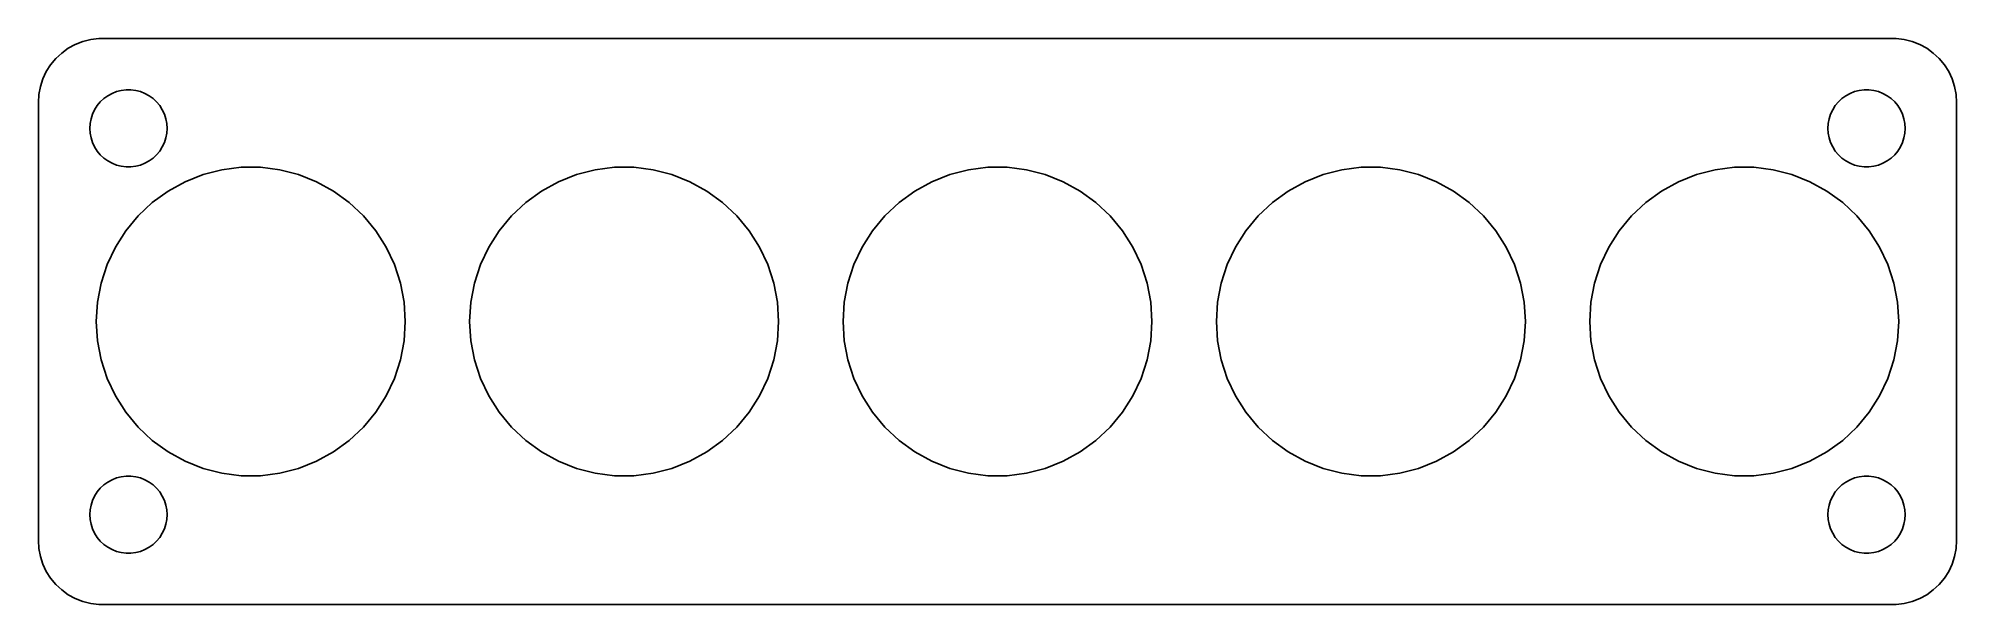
# Model space of a CAD drawing. Header units: metres. Extents: x -74 to 74, y 32 to 76.
import ezdxf

# ---------------------------------------------------------------- set-up
doc = ezdxf.new("R2010")
doc.units = ezdxf.units.M

msp = doc.modelspace()

# ---------------------------------------------------------------- linework, layer by layer
for p, q in [((-69.8139, 75.9901), (-70.4369, 75.9114)), ((69.8139, 75.9901), (-69.8139, 75.9901)), ((70.4369, 75.9114), (69.8139, 75.9901)), ((-72.6871, 74.8526), (-73.1448, 74.4227)), ((-72.1791, 75.2216), (-72.6871, 74.8526)), ((-71.6289, 75.5241), (-72.1791, 75.2216)), ((-71.0451, 75.7553), (-71.6289, 75.5241)), ((-70.4369, 75.9114), (-71.0451, 75.7553)), ((71.0451, 75.7553), (70.4369, 75.9114)), ((71.6289, 75.5241), (71.0451, 75.7553)), ((72.1791, 75.2216), (71.6289, 75.5241)), ((72.6871, 74.8526), (72.1791, 75.2216)), ((73.1448, 74.4227), (72.6871, 74.8526)), ((-73.8815, 73.4088), (-74.1489, 72.8406)), ((-73.5451, 73.9389), (-73.8815, 73.4088)), ((-73.1448, 74.4227), (-73.5451, 73.9389)), ((73.5451, 73.9389), (73.1448, 74.4227)), ((73.8815, 73.4088), (73.5451, 73.9389)), ((74.1489, 72.8406), (73.8815, 73.4088)), ((-74.4606, 71.6267), (-74.5, 71)), ((-74.3429, 72.2434), (-74.4606, 71.6267)), ((-74.1489, 72.8406), (-74.3429, 72.2434)), ((-69.4123, 71.3115), (-69.1075, 71.533)), ((-69.1075, 71.533), (-68.7773, 71.7145)), ((-68.7773, 71.7145), (-68.427, 71.8532)), ((-68.427, 71.8532), (-68.0621, 71.9469)), ((-68.0621, 71.9469), (-67.6884, 71.9941)), ((-67.6884, 71.9941), (-67.3116, 71.9941)), ((-67.3116, 71.9941), (-66.9379, 71.9469)), ((-66.9379, 71.9469), (-66.573, 71.8532)), ((-66.573, 71.8532), (-66.2227, 71.7145)), ((-66.2227, 71.7145), (-65.8925, 71.533)), ((-65.8925, 71.533), (-65.5877, 71.3115)), ((65.5877, 71.3115), (65.8925, 71.533)), ((65.8925, 71.533), (66.2227, 71.7145)), ((66.2227, 71.7145), (66.573, 71.8532)), ((66.573, 71.8532), (66.9379, 71.9469)), ((66.9379, 71.9469), (67.3116, 71.9941)), ((67.3116, 71.9941), (67.6884, 71.9941)), ((67.6884, 71.9941), (68.0621, 71.9469)), ((68.0621, 71.9469), (68.427, 71.8532)), ((68.427, 71.8532), (68.7773, 71.7145)), ((68.7773, 71.7145), (69.1075, 71.533)), ((69.1075, 71.533), (69.4123, 71.3115)), ((74.3429, 72.2434), (74.1489, 72.8406)), ((74.4606, 71.6267), (74.3429, 72.2434)), ((74.5, 71), (74.4606, 71.6267)), ((-74.5, 71), (-74.5, 37)), ((-70.4057, 69.7461), (-70.2893, 70.1044)), ((-70.2893, 70.1044), (-70.1289, 70.4453)), ((-70.1289, 70.4453), (-69.927, 70.7634)), ((-69.927, 70.7634), (-69.6869, 71.0536)), ((-69.6869, 71.0536), (-69.4123, 71.3115)), ((-65.5877, 71.3115), (-65.3131, 71.0536)), ((-65.3131, 71.0536), (-65.073, 70.7634)), ((-65.073, 70.7634), (-64.8711, 70.4453)), ((-64.8711, 70.4453), (-64.7107, 70.1044)), ((-64.7107, 70.1044), (-64.5943, 69.7461)), ((64.5943, 69.7461), (64.7107, 70.1044)), ((64.7107, 70.1044), (64.8711, 70.4453)), ((64.8711, 70.4453), (65.073, 70.7634)), ((65.073, 70.7634), (65.3131, 71.0536)), ((65.3131, 71.0536), (65.5877, 71.3115)), ((69.4123, 71.3115), (69.6869, 71.0536)), ((69.6869, 71.0536), (69.927, 70.7634)), ((69.927, 70.7634), (70.1289, 70.4453)), ((70.1289, 70.4453), (70.2893, 70.1044)), ((70.2893, 70.1044), (70.4057, 69.7461)), ((74.5, 37), (74.5, 71)), ((-70.5, 69), (-70.4763, 69.376)), ((-70.4763, 68.624), (-70.5, 69)), ((-70.4763, 69.376), (-70.4057, 69.7461)), ((-70.4057, 68.2539), (-70.4763, 68.624)), ((-64.5943, 69.7461), (-64.5237, 69.376)), ((-64.5237, 68.624), (-64.5943, 68.2539)), ((-64.5237, 69.376), (-64.5, 69)), ((-64.5, 69), (-64.5237, 68.624)), ((64.5, 69), (64.5237, 69.376)), ((64.5237, 68.624), (64.5, 69)), ((64.5237, 69.376), (64.5943, 69.7461)), ((64.5943, 68.2539), (64.5237, 68.624)), ((70.4057, 69.7461), (70.4763, 69.376)), ((70.4763, 68.624), (70.4057, 68.2539)), ((70.4763, 69.376), (70.5, 69)), ((70.5, 69), (70.4763, 68.624)), ((-70.2893, 67.8956), (-70.4057, 68.2539)), ((-70.1289, 67.5547), (-70.2893, 67.8956)), ((-69.927, 67.2366), (-70.1289, 67.5547)), ((-69.6869, 66.9464), (-69.927, 67.2366)), ((-65.073, 67.2366), (-65.3131, 66.9464)), ((-64.8711, 67.5547), (-65.073, 67.2366)), ((-64.7107, 67.8956), (-64.8711, 67.5547)), ((-64.5943, 68.2539), (-64.7107, 67.8956)), ((64.7107, 67.8956), (64.5943, 68.2539)), ((64.8711, 67.5547), (64.7107, 67.8956)), ((65.073, 67.2366), (64.8711, 67.5547)), ((65.3131, 66.9464), (65.073, 67.2366)), ((69.927, 67.2366), (69.6869, 66.9464)), ((70.1289, 67.5547), (69.927, 67.2366)), ((70.2893, 67.8956), (70.1289, 67.5547)), ((70.4057, 68.2539), (70.2893, 67.8956)), ((-69.4123, 66.6884), (-69.6869, 66.9464)), ((-69.1075, 66.467), (-69.4123, 66.6884)), ((-68.7773, 66.2855), (-69.1075, 66.467)), ((-68.427, 66.1468), (-68.7773, 66.2855)), ((-68.0621, 66.0531), (-68.427, 66.1468)), ((-67.6884, 66.0059), (-68.0621, 66.0531)), ((-67.3116, 66.0059), (-67.6884, 66.0059)), ((-66.9379, 66.0531), (-67.3116, 66.0059)), ((-66.573, 66.1468), (-66.9379, 66.0531)), ((-66.2227, 66.2855), (-66.573, 66.1468)), ((-65.8925, 66.467), (-66.2227, 66.2855)), ((-65.5877, 66.6884), (-65.8925, 66.467)), ((-65.3131, 66.9464), (-65.5877, 66.6884)), ((-61.7082, 65.4127), (-60.2486, 65.7874)), ((-60.2486, 65.7874), (-58.7535, 65.9763)), ((-58.7535, 65.9763), (-57.2465, 65.9763)), ((-57.2465, 65.9763), (-55.7514, 65.7874)), ((-55.7514, 65.7874), (-54.2918, 65.4127)), ((-32.7082, 65.4127), (-31.2486, 65.7874)), ((-31.2486, 65.7874), (-29.7535, 65.9763)), ((-29.7535, 65.9763), (-28.2465, 65.9763)), ((-28.2465, 65.9763), (-26.7514, 65.7874)), ((-26.7514, 65.7874), (-25.2918, 65.4127)), ((-3.70819, 65.4127), (-2.24857, 65.7874)), ((-2.24857, 65.7874), (-0.75348, 65.9763)), ((-0.75348, 65.9763), (0.75348, 65.9763)), ((0.75348, 65.9763), (2.24857, 65.7874)), ((2.24857, 65.7874), (3.70819, 65.4127)), ((25.2918, 65.4127), (26.7514, 65.7874)), ((26.7514, 65.7874), (28.2465, 65.9763)), ((28.2465, 65.9763), (29.7535, 65.9763)), ((29.7535, 65.9763), (31.2486, 65.7874)), ((31.2486, 65.7874), (32.7082, 65.4127)), ((54.2918, 65.4127), (55.7514, 65.7874)), ((55.7514, 65.7874), (57.2465, 65.9763)), ((57.2465, 65.9763), (58.7535, 65.9763)), ((58.7535, 65.9763), (60.2486, 65.7874)), ((60.2486, 65.7874), (61.7082, 65.4127)), ((65.5877, 66.6884), (65.3131, 66.9464)), ((65.8925, 66.467), (65.5877, 66.6884)), ((66.2227, 66.2855), (65.8925, 66.467)), ((66.573, 66.1468), (66.2227, 66.2855)), ((66.9379, 66.0531), (66.573, 66.1468)), ((67.3116, 66.0059), (66.9379, 66.0531)), ((67.6884, 66.0059), (67.3116, 66.0059)), ((68.0621, 66.0531), (67.6884, 66.0059)), ((68.427, 66.1468), (68.0621, 66.0531)), ((68.7773, 66.2855), (68.427, 66.1468)), ((69.1075, 66.467), (68.7773, 66.2855)), ((69.4123, 66.6884), (69.1075, 66.467)), ((69.6869, 66.9464), (69.4123, 66.6884)), ((-65.6491, 63.2462), (-64.4299, 64.1319)), ((-64.4299, 64.1319), (-63.1093, 64.8579)), ((-63.1093, 64.8579), (-61.7082, 65.4127)), ((-54.2918, 65.4127), (-52.8906, 64.8579)), ((-52.8906, 64.8579), (-51.5701, 64.1319)), ((-51.5701, 64.1319), (-50.3509, 63.2462)), ((-36.6491, 63.2462), (-35.4299, 64.1319)), ((-35.4299, 64.1319), (-34.1093, 64.8579)), ((-34.1093, 64.8579), (-32.7082, 65.4127)), ((-25.2918, 65.4127), (-23.8906, 64.8579)), ((-23.8906, 64.8579), (-22.5701, 64.1319)), ((-22.5701, 64.1319), (-21.3509, 63.2462)), ((-7.64908, 63.2462), (-6.42992, 64.1319)), ((-6.42992, 64.1319), (-5.10934, 64.8579)), ((-5.10934, 64.8579), (-3.70819, 65.4127)), ((3.70819, 65.4127), (5.10934, 64.8579)), ((5.10934, 64.8579), (6.42992, 64.1319)), ((6.42992, 64.1319), (7.64908, 63.2462)), ((21.3509, 63.2462), (22.5701, 64.1319)), ((22.5701, 64.1319), (23.8906, 64.8579)), ((23.8906, 64.8579), (25.2918, 65.4127)), ((32.7082, 65.4127), (34.1093, 64.8579)), ((34.1093, 64.8579), (35.4299, 64.1319)), ((35.4299, 64.1319), (36.6491, 63.2462)), ((50.3509, 63.2462), (51.5701, 64.1319)), ((51.5701, 64.1319), (52.8906, 64.8579)), ((52.8906, 64.8579), (54.2918, 65.4127)), ((61.7082, 65.4127), (63.1093, 64.8579)), ((63.1093, 64.8579), (64.4299, 64.1319)), ((64.4299, 64.1319), (65.6491, 63.2462)), ((-66.7476, 62.2146), (-65.6491, 63.2462)), ((-50.3509, 63.2462), (-49.2524, 62.2146)), ((-37.7476, 62.2146), (-36.6491, 63.2462)), ((-21.3509, 63.2462), (-20.2524, 62.2146)), ((-8.74762, 62.2146), (-7.64908, 63.2462)), ((7.64908, 63.2462), (8.74762, 62.2146)), ((20.2524, 62.2146), (21.3509, 63.2462)), ((36.6491, 63.2462), (37.7476, 62.2146)), ((49.2524, 62.2146), (50.3509, 63.2462)), ((65.6491, 63.2462), (66.7476, 62.2146)), ((-67.7082, 61.0534), (-66.7476, 62.2146)), ((-49.2524, 62.2146), (-48.2918, 61.0534)), ((-38.7082, 61.0534), (-37.7476, 62.2146)), ((-20.2524, 62.2146), (-19.2918, 61.0534)), ((-9.70819, 61.0534), (-8.74762, 62.2146)), ((8.74762, 62.2146), (9.70819, 61.0534)), ((19.2918, 61.0534), (20.2524, 62.2146)), ((37.7476, 62.2146), (38.7082, 61.0534)), ((48.2918, 61.0534), (49.2524, 62.2146)), ((66.7476, 62.2146), (67.7082, 61.0534)), ((-69.1573, 58.4175), (-68.5157, 59.781)), ((-68.5157, 59.781), (-67.7082, 61.0534)), ((-48.2918, 61.0534), (-47.4843, 59.781)), ((-47.4843, 59.781), (-46.8427, 58.4175)), ((-40.1573, 58.4175), (-39.5157, 59.781)), ((-39.5157, 59.781), (-38.7082, 61.0534)), ((-19.2918, 61.0534), (-18.4843, 59.781)), ((-18.4843, 59.781), (-17.8427, 58.4175)), ((-11.1573, 58.4175), (-10.5157, 59.781)), ((-10.5157, 59.781), (-9.70819, 61.0534)), ((9.70819, 61.0534), (10.5157, 59.781)), ((10.5157, 59.781), (11.1573, 58.4175)), ((17.8427, 58.4175), (18.4843, 59.781)), ((18.4843, 59.781), (19.2918, 61.0534)), ((38.7082, 61.0534), (39.5157, 59.781)), ((39.5157, 59.781), (40.1573, 58.4175)), ((46.8427, 58.4175), (47.4843, 59.781)), ((47.4843, 59.781), (48.2918, 61.0534)), ((67.7082, 61.0534), (68.5157, 59.781)), ((68.5157, 59.781), (69.1573, 58.4175)), ((-69.623, 56.9843), (-69.1573, 58.4175)), ((-46.8427, 58.4175), (-46.377, 56.9843)), ((-40.623, 56.9843), (-40.1573, 58.4175)), ((-17.8427, 58.4175), (-17.377, 56.9843)), ((-11.623, 56.9843), (-11.1573, 58.4175)), ((11.1573, 58.4175), (11.623, 56.9843)), ((17.377, 56.9843), (17.8427, 58.4175)), ((40.1573, 58.4175), (40.623, 56.9843)), ((46.377, 56.9843), (46.8427, 58.4175)), ((69.1573, 58.4175), (69.623, 56.9843)), ((-69.9054, 55.504), (-69.623, 56.9843)), ((-46.377, 56.9843), (-46.0946, 55.504)), ((-40.9054, 55.504), (-40.623, 56.9843)), ((-17.377, 56.9843), (-17.0946, 55.504)), ((-11.9054, 55.504), (-11.623, 56.9843)), ((11.623, 56.9843), (11.9054, 55.504)), ((17.0946, 55.504), (17.377, 56.9843)), ((40.623, 56.9843), (40.9054, 55.504)), ((46.0946, 55.504), (46.377, 56.9843)), ((69.623, 56.9843), (69.9054, 55.504)), ((-70, 54), (-69.9054, 55.504)), ((-46.0946, 55.504), (-46, 54)), ((-41, 54), (-40.9054, 55.504)), ((-17.0946, 55.504), (-17, 54)), ((-12, 54), (-11.9054, 55.504)), ((11.9054, 55.504), (12, 54)), ((17, 54), (17.0946, 55.504)), ((40.9054, 55.504), (41, 54)), ((46, 54), (46.0946, 55.504)), ((69.9054, 55.504), (70, 54)), ((-69.9054, 52.496), (-70, 54)), ((-46, 54), (-46.0946, 52.496)), ((-40.9054, 52.496), (-41, 54)), ((-17, 54), (-17.0946, 52.496)), ((-11.9054, 52.496), (-12, 54)), ((12, 54), (11.9054, 52.496)), ((17.0946, 52.496), (17, 54)), ((41, 54), (40.9054, 52.496)), ((46.0946, 52.496), (46, 54)), ((70, 54), (69.9054, 52.496)), ((-69.623, 51.0157), (-69.9054, 52.496)), ((-46.0946, 52.496), (-46.377, 51.0157)), ((-40.623, 51.0157), (-40.9054, 52.496)), ((-17.0946, 52.496), (-17.377, 51.0157)), ((-11.623, 51.0157), (-11.9054, 52.496)), ((11.9054, 52.496), (11.623, 51.0157)), ((17.377, 51.0157), (17.0946, 52.496)), ((40.9054, 52.496), (40.623, 51.0157)), ((46.377, 51.0157), (46.0946, 52.496)), ((69.9054, 52.496), (69.623, 51.0157)), ((-69.1573, 49.5825), (-69.623, 51.0157)), ((-46.377, 51.0157), (-46.8427, 49.5825)), ((-40.1573, 49.5825), (-40.623, 51.0157)), ((-17.377, 51.0157), (-17.8427, 49.5825)), ((-11.1573, 49.5825), (-11.623, 51.0157)), ((11.623, 51.0157), (11.1573, 49.5825)), ((17.8427, 49.5825), (17.377, 51.0157)), ((40.623, 51.0157), (40.1573, 49.5825)), ((46.8427, 49.5825), (46.377, 51.0157)), ((69.623, 51.0157), (69.1573, 49.5825)), ((-68.5157, 48.219), (-69.1573, 49.5825)), ((-46.8427, 49.5825), (-47.4843, 48.219)), ((-39.5157, 48.219), (-40.1573, 49.5825)), ((-17.8427, 49.5825), (-18.4843, 48.219)), ((-10.5157, 48.219), (-11.1573, 49.5825)), ((11.1573, 49.5825), (10.5157, 48.219)), ((18.4843, 48.219), (17.8427, 49.5825)), ((40.1573, 49.5825), (39.5157, 48.219)), ((47.4843, 48.219), (46.8427, 49.5825)), ((69.1573, 49.5825), (68.5157, 48.219)), ((-67.7082, 46.9466), (-68.5157, 48.219)), ((-47.4843, 48.219), (-48.2918, 46.9466)), ((-38.7082, 46.9466), (-39.5157, 48.219)), ((-18.4843, 48.219), (-19.2918, 46.9466)), ((-9.70819, 46.9466), (-10.5157, 48.219)), ((10.5157, 48.219), (9.70819, 46.9466)), ((19.2918, 46.9466), (18.4843, 48.219)), ((39.5157, 48.219), (38.7082, 46.9466)), ((48.2918, 46.9466), (47.4843, 48.219)), ((68.5157, 48.219), (67.7082, 46.9466)), ((-66.7476, 45.7854), (-67.7082, 46.9466)), ((-48.2918, 46.9466), (-49.2524, 45.7854)), ((-37.7476, 45.7854), (-38.7082, 46.9466)), ((-19.2918, 46.9466), (-20.2524, 45.7854)), ((-8.74762, 45.7854), (-9.70819, 46.9466)), ((9.70819, 46.9466), (8.74762, 45.7854)), ((20.2524, 45.7854), (19.2918, 46.9466)), ((38.7082, 46.9466), (37.7476, 45.7854)), ((49.2524, 45.7854), (48.2918, 46.9466)), ((67.7082, 46.9466), (66.7476, 45.7854)), ((-65.6491, 44.7538), (-66.7476, 45.7854)), ((-64.4299, 43.8681), (-65.6491, 44.7538)), ((-50.3509, 44.7538), (-51.5701, 43.8681)), ((-49.2524, 45.7854), (-50.3509, 44.7538)), ((-36.6491, 44.7538), (-37.7476, 45.7854)), ((-35.4299, 43.8681), (-36.6491, 44.7538)), ((-21.3509, 44.7538), (-22.5701, 43.8681)), ((-20.2524, 45.7854), (-21.3509, 44.7538)), ((-7.64908, 44.7538), (-8.74762, 45.7854)), ((-6.42992, 43.8681), (-7.64908, 44.7538)), ((7.64908, 44.7538), (6.42992, 43.8681)), ((8.74762, 45.7854), (7.64908, 44.7538)), ((21.3509, 44.7538), (20.2524, 45.7854)), ((22.5701, 43.8681), (21.3509, 44.7538)), ((36.6491, 44.7538), (35.4299, 43.8681)), ((37.7476, 45.7854), (36.6491, 44.7538)), ((50.3509, 44.7538), (49.2524, 45.7854)), ((51.5701, 43.8681), (50.3509, 44.7538)), ((65.6491, 44.7538), (64.4299, 43.8681)), ((66.7476, 45.7854), (65.6491, 44.7538)), ((-63.1093, 43.1421), (-64.4299, 43.8681)), ((-51.5701, 43.8681), (-52.8906, 43.1421)), ((-34.1093, 43.1421), (-35.4299, 43.8681)), ((-22.5701, 43.8681), (-23.8906, 43.1421)), ((-5.10934, 43.1421), (-6.42992, 43.8681)), ((6.42992, 43.8681), (5.10934, 43.1421)), ((23.8906, 43.1421), (22.5701, 43.8681)), ((35.4299, 43.8681), (34.1093, 43.1421)), ((52.8906, 43.1421), (51.5701, 43.8681)), ((64.4299, 43.8681), (63.1093, 43.1421)), ((-68.7773, 41.7145), (-68.427, 41.8532)), ((-68.427, 41.8532), (-68.0621, 41.9469)), ((-68.0621, 41.9469), (-67.6884, 41.9941)), ((-67.6884, 41.9941), (-67.3116, 41.9941)), ((-67.3116, 41.9941), (-66.9379, 41.9469)), ((-66.9379, 41.9469), (-66.573, 41.8532)), ((-66.573, 41.8532), (-66.2227, 41.7145)), ((-61.7082, 42.5873), (-63.1093, 43.1421)), ((-60.2486, 42.2126), (-61.7082, 42.5873)), ((-58.7535, 42.0237), (-60.2486, 42.2126)), ((-57.2465, 42.0237), (-58.7535, 42.0237)), ((-55.7514, 42.2126), (-57.2465, 42.0237)), ((-54.2918, 42.5873), (-55.7514, 42.2126)), ((-52.8906, 43.1421), (-54.2918, 42.5873)), ((-32.7082, 42.5873), (-34.1093, 43.1421)), ((-31.2486, 42.2126), (-32.7082, 42.5873)), ((-29.7535, 42.0237), (-31.2486, 42.2126)), ((-28.2465, 42.0237), (-29.7535, 42.0237)), ((-26.7514, 42.2126), (-28.2465, 42.0237)), ((-25.2918, 42.5873), (-26.7514, 42.2126)), ((-23.8906, 43.1421), (-25.2918, 42.5873)), ((-3.70819, 42.5873), (-5.10934, 43.1421)), ((-2.24857, 42.2126), (-3.70819, 42.5873)), ((-0.75348, 42.0237), (-2.24857, 42.2126)), ((0.75348, 42.0237), (-0.75348, 42.0237)), ((2.24857, 42.2126), (0.75348, 42.0237)), ((3.70819, 42.5873), (2.24857, 42.2126)), ((5.10934, 43.1421), (3.70819, 42.5873)), ((25.2918, 42.5873), (23.8906, 43.1421)), ((26.7514, 42.2126), (25.2918, 42.5873)), ((28.2465, 42.0237), (26.7514, 42.2126)), ((29.7535, 42.0237), (28.2465, 42.0237)), ((31.2486, 42.2126), (29.7535, 42.0237)), ((32.7082, 42.5873), (31.2486, 42.2126)), ((34.1093, 43.1421), (32.7082, 42.5873)), ((54.2918, 42.5873), (52.8906, 43.1421)), ((55.7514, 42.2126), (54.2918, 42.5873)), ((57.2465, 42.0237), (55.7514, 42.2126)), ((58.7535, 42.0237), (57.2465, 42.0237)), ((60.2486, 42.2126), (58.7535, 42.0237)), ((61.7082, 42.5873), (60.2486, 42.2126)), ((63.1093, 43.1421), (61.7082, 42.5873)), ((66.2227, 41.7145), (66.573, 41.8532)), ((66.573, 41.8532), (66.9379, 41.9469)), ((66.9379, 41.9469), (67.3116, 41.9941)), ((67.3116, 41.9941), (67.6884, 41.9941)), ((67.6884, 41.9941), (68.0621, 41.9469)), ((68.0621, 41.9469), (68.427, 41.8532)), ((68.427, 41.8532), (68.7773, 41.7145)), ((-70.2893, 40.1044), (-70.1289, 40.4453)), ((-70.1289, 40.4453), (-69.927, 40.7634)), ((-69.927, 40.7634), (-69.6869, 41.0536)), ((-69.6869, 41.0536), (-69.4123, 41.3116)), ((-69.4123, 41.3116), (-69.1075, 41.533)), ((-69.1075, 41.533), (-68.7773, 41.7145)), ((-66.2227, 41.7145), (-65.8925, 41.533)), ((-65.8925, 41.533), (-65.5877, 41.3116)), ((-65.5877, 41.3116), (-65.3131, 41.0536)), ((-65.3131, 41.0536), (-65.073, 40.7634)), ((-65.073, 40.7634), (-64.8711, 40.4453)), ((-64.8711, 40.4453), (-64.7107, 40.1044)), ((64.7107, 40.1044), (64.8711, 40.4453)), ((64.8711, 40.4453), (65.073, 40.7634)), ((65.073, 40.7634), (65.3131, 41.0536)), ((65.3131, 41.0536), (65.5877, 41.3116)), ((65.5877, 41.3116), (65.8925, 41.533)), ((65.8925, 41.533), (66.2227, 41.7145)), ((68.7773, 41.7145), (69.1075, 41.533)), ((69.1075, 41.533), (69.4123, 41.3116)), ((69.4123, 41.3116), (69.6869, 41.0536)), ((69.6869, 41.0536), (69.927, 40.7634)), ((69.927, 40.7634), (70.1289, 40.4453)), ((70.1289, 40.4453), (70.2893, 40.1044)), ((-70.5, 39), (-70.4763, 39.376)), ((-70.4763, 38.624), (-70.5, 39)), ((-70.4763, 39.376), (-70.4057, 39.7461)), ((-70.4057, 39.7461), (-70.2893, 40.1044)), ((-64.7107, 40.1044), (-64.5943, 39.7461)), ((-64.5943, 39.7461), (-64.5237, 39.376)), ((-64.5237, 39.376), (-64.5, 39)), ((-64.5, 39), (-64.5237, 38.624)), ((64.5, 39), (64.5237, 39.376)), ((64.5237, 38.624), (64.5, 39)), ((64.5237, 39.376), (64.5943, 39.7461)), ((64.5943, 39.7461), (64.7107, 40.1044)), ((70.2893, 40.1044), (70.4057, 39.7461)), ((70.4057, 39.7461), (70.4763, 39.376)), ((70.4763, 39.376), (70.5, 39)), ((70.5, 39), (70.4763, 38.624)), ((-70.4057, 38.2539), (-70.4763, 38.624)), ((-70.2893, 37.8956), (-70.4057, 38.2539)), ((-70.1289, 37.5547), (-70.2893, 37.8956)), ((-69.927, 37.2366), (-70.1289, 37.5547)), ((-64.8711, 37.5547), (-65.073, 37.2366)), ((-64.7107, 37.8956), (-64.8711, 37.5547)), ((-64.5943, 38.2539), (-64.7107, 37.8956)), ((-64.5237, 38.624), (-64.5943, 38.2539)), ((64.5943, 38.2539), (64.5237, 38.624)), ((64.7107, 37.8956), (64.5943, 38.2539)), ((64.8711, 37.5547), (64.7107, 37.8956)), ((65.073, 37.2366), (64.8711, 37.5547)), ((70.1289, 37.5547), (69.927, 37.2366)), ((70.2893, 37.8956), (70.1289, 37.5547)), ((70.4057, 38.2539), (70.2893, 37.8956)), ((70.4763, 38.624), (70.4057, 38.2539)), ((-74.5, 37), (-74.4606, 36.3733)), ((-74.4606, 36.3733), (-74.3429, 35.7566)), ((-69.6869, 36.9464), (-69.927, 37.2366)), ((-69.4123, 36.6885), (-69.6869, 36.9464)), ((-69.1075, 36.467), (-69.4123, 36.6885)), ((-68.7773, 36.2855), (-69.1075, 36.467)), ((-68.427, 36.1468), (-68.7773, 36.2855)), ((-68.0621, 36.0531), (-68.427, 36.1468)), ((-67.6884, 36.0059), (-68.0621, 36.0531)), ((-67.3116, 36.0059), (-67.6884, 36.0059)), ((-66.9379, 36.0531), (-67.3116, 36.0059)), ((-66.573, 36.1468), (-66.9379, 36.0531)), ((-66.2227, 36.2855), (-66.573, 36.1468)), ((-65.8925, 36.467), (-66.2227, 36.2855)), ((-65.5877, 36.6885), (-65.8925, 36.467)), ((-65.3131, 36.9464), (-65.5877, 36.6885)), ((-65.073, 37.2366), (-65.3131, 36.9464)), ((65.3131, 36.9464), (65.073, 37.2366)), ((65.5877, 36.6885), (65.3131, 36.9464)), ((65.8925, 36.467), (65.5877, 36.6885)), ((66.2227, 36.2855), (65.8925, 36.467)), ((66.573, 36.1468), (66.2227, 36.2855)), ((66.9379, 36.0531), (66.573, 36.1468)), ((67.3116, 36.0059), (66.9379, 36.0531)), ((67.6884, 36.0059), (67.3116, 36.0059)), ((68.0621, 36.0531), (67.6884, 36.0059)), ((68.427, 36.1468), (68.0621, 36.0531)), ((68.7773, 36.2855), (68.427, 36.1468)), ((69.1075, 36.467), (68.7773, 36.2855)), ((69.4123, 36.6885), (69.1075, 36.467)), ((69.6869, 36.9464), (69.4123, 36.6885)), ((69.927, 37.2366), (69.6869, 36.9464)), ((74.3429, 35.7566), (74.4606, 36.3733)), ((74.4606, 36.3733), (74.5, 37)), ((-74.3429, 35.7566), (-74.1489, 35.1594)), ((-74.1489, 35.1594), (-73.8815, 34.5912)), ((-73.8815, 34.5912), (-73.5451, 34.0611)), ((73.5451, 34.0611), (73.8815, 34.5912)), ((73.8815, 34.5912), (74.1489, 35.1594)), ((74.1489, 35.1594), (74.3429, 35.7566)), ((-73.5451, 34.0611), (-73.1448, 33.5773)), ((-73.1448, 33.5773), (-72.6871, 33.1474)), ((-72.6871, 33.1474), (-72.1791, 32.7784)), ((72.1791, 32.7784), (72.6871, 33.1474)), ((72.6871, 33.1474), (73.1448, 33.5773)), ((73.1448, 33.5773), (73.5451, 34.0611)), ((-72.1791, 32.7784), (-71.6289, 32.4759)), ((-71.6289, 32.4759), (-71.0451, 32.2447)), ((-71.0451, 32.2447), (-70.4369, 32.0886)), ((-70.4369, 32.0886), (-69.8139, 32.0099)), ((-69.8139, 32.0099), (69.8139, 32.0099)), ((69.8139, 32.0099), (70.4369, 32.0886)), ((70.4369, 32.0886), (71.0451, 32.2447)), ((71.0451, 32.2447), (71.6289, 32.4759)), ((71.6289, 32.4759), (72.1791, 32.7784))]:
    msp.add_line(p, q)

doc.saveas('drawing.dxf')
